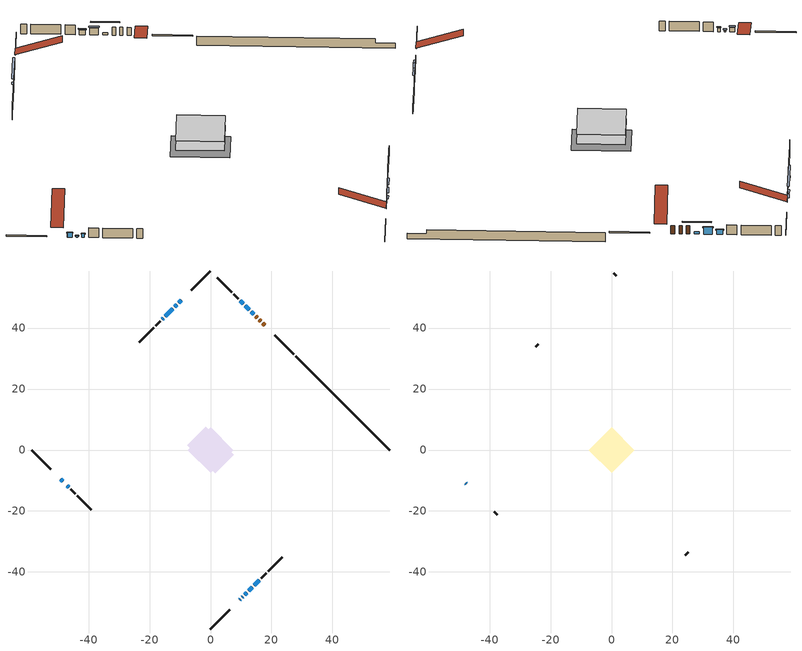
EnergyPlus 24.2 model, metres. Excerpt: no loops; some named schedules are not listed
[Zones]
conditioned space
 floor adiabatic (AdiabaticFloorConstruction): -7.52,0 0,7.52 7.52,0 0,-7.52 z1.06
 floor foundation (Slab1 construction): -7.68,1.53 -1.53,7.68 7.68,-1.53 1.53,-7.68 z-1.3
 wall outside (RimJoist1 construction): 0,-58.72 6.3,-52.42 / -58.72,0 -52.42,-6.3 / 0,58.72 -6.3,52.42 / 27.35,31.37 21.05,37.67 z1.06:1.36
 wall outside (AdiabaticWallConstruction 1): 17.81,40.91 17.16,41.56 / 16.5,42.22 16.04,42.68 / 15.39,43.33 14.83,43.89 z1.06:3.09
 wall outside (AdiabaticWallConstruction): 9.54,-49.18 9.82,-48.9 / 10.47,-48.25 10.55,-48.17 z1.06:2.28; -9.54,49.18 -10.4,48.32 / -49.18,-9.54 -48.48,-10.24 / 11.21,-47.51 11.82,-46.9 z1.06:2.13; -11.06,47.66 -11.76,46.96 z1.06:2.03; 14.18,44.54 13.35,45.37 / -12.42,46.3 -14.89,43.83 z1.06:1.65; 12.47,-46.24 13.68,-45.04 z1.06:2.58; 14.33,-44.38 16.04,-42.68 z1.06:2.89; -46.95,-11.77 -46.57,-12.15 z1.06:1.95; 12.7,46.02 11.35,47.37 z1.06:2.79; 10.69,48.03 9.76,48.96 z1.06:2.18; -15.55,43.17 -15.82,42.9 z1.06:2
 wall outside (Wall1 construction): 16.7,-42.02 18.25,-40.47 / -45.91,-12.8 -44.36,-14.36 / -16.47,42.24 -18.03,40.69 / 9.1,49.62 7.55,51.17 z1.06:3.5
 wall outside (Wall2 construction): 18.91,-39.81 23.55,-35.17 / -43.71,-15.01 -39.07,-19.65 / -18.68,40.04 -23.32,35.4 / 6.89,51.83 2.25,56.47 z1.06:3.5
 wall foundation (FoundationWall1 construction): 28,30.72,-1.3 28,30.72,1.06 55.65,3.07,1.06 55.65,3.07,0.07 58.72,0,0.07 58.72,0,-1.3
 window (WindowConstruction 9): 9.54,-49.18 9.82,-48.9 z1.06:2.28
 window (WindowConstruction 6): -9.54,49.18 -10.4,48.32 z1.06:2.13
 window (WindowConstruction 7): -11.06,47.66 -11.76,46.96 z1.06:2.03
 window (WindowConstruction 8): -49.18,-9.54 -48.48,-10.24 z1.06:2.13
 window (WindowConstruction 12): 14.18,44.54 13.35,45.37 z1.06:1.65
 window (WindowConstruction 13): -12.42,46.3 -14.89,43.83 z1.06:1.65
 window (WindowConstruction 10): 10.47,-48.25 10.55,-48.17 z1.06:2.28
 window (WindowConstruction): 11.21,-47.51 11.82,-46.9 z1.06:2.13
 window (WindowConstruction 1): 12.48,-46.24 13.68,-45.04 z1.06:2.58
 window (WindowConstruction 2): 14.33,-44.38 16.04,-42.68 z1.06:2.89
 window (WindowConstruction 11): -46.95,-11.77 -46.57,-12.15 z1.06:1.95
 window (WindowConstruction 3): 12.7,46.02 11.35,47.37 z1.06:2.79
 window (WindowConstruction 4): 10.69,48.03 9.76,48.96 z1.06:2.18
 window (WindowConstruction 5): -15.55,43.17 -15.82,42.9 z1.06:2
 door (Door): 17.81,40.91 17.16,41.56 z1.06:3.09
 door (Door 1): 16.5,42.22 16.04,42.68 z1.06:3.09
 door (Door 2): 15.39,43.33 14.83,43.88 z1.06:3.09
 ceiling adiabatic (AdiabaticFloorConstruction): 0,-7.52 7.52,0 0,7.52 -7.52,0 z1.06
attic - vented
 floor to conditioned space (Floor1 construction Reversed): -7.52,0 0,7.52 7.52,0 0,-7.52 z3.5
 wall outside (AdiabaticWallConstruction): -47.82,-10.9 -47.6,-11.12 z1.06:1.37
 wall outside (Wall3 construction): 24.2,-34.52 25.14,-33.58 / -38.41,-20.31 -37.47,-21.25 / -23.98,34.74 -24.92,33.8 / 1.6,57.12 0.66,58.06 z1.06:3.5
 window (WindowConstruction 14): -47.82,-10.9 -47.61,-11.11 z1.06:1.36
 roof outside (Roof1 construction): 8.88,-49.84,3.5 1.56,-42.51,6.95 -0.37,-44.44,6.95 6.95,-51.77,3.5; -49.84,-8.88,3.5 -42.51,-1.56,6.95 -44.44,0.37,6.95 -51.77,-6.95,3.5; -8.88,49.84,3.5 -1.56,42.51,6.95 0.37,44.44,6.95 -6.95,51.77,3.5; 18.46,40.26,3.5 11.14,32.93,6.95 13.07,31,6.95 20.39,38.33,3.5
shading: -47.46,-11.26 -47.96,-10.76 -48.25,-11.05 -47.75,-11.55 z1.57; -10.54,48.17 -9.4,49.32 -9.69,49.61 -10.84,48.47 z2.33; -11.9,46.82 -10.92,47.8 -11.21,48.09 -12.19,47.11 z2.23; -48.34,-10.38 -49.32,-9.4 -49.61,-9.69 -48.63,-10.67 z2.33; 11.49,47.23 16.04,42.67 16.34,42.97 11.78,47.52 z4.28; -16.76,41.96 -10.55,48.17 -10.84,48.46 -17.05,42.25 z4.28; 11.96,-46.76 11.07,-47.65 11.36,-47.94 12.25,-47.05 z2.33; 13.82,-44.9 12.33,-46.39 12.62,-46.68 14.11,-45.19 z2.79; 16.18,-42.54 14.19,-44.53 14.48,-44.82 16.47,-42.83 z3.09; -46.44,-12.27 -47.08,-11.64 -47.36,-11.93 -46.73,-12.56 z2.13; 11.21,47.51 12.84,45.88 13.13,46.17 11.5,47.8 z2.99; 9.62,49.1 10.83,47.89 11.12,48.18 9.91,49.39 z2.38; -15.96,42.76 -15.41,43.31 -15.7,43.6 -16.25,43.05 z2.2
[Building]
Building 1: Terrain=Suburbs
[Site:Location]
Quebec Intl AP_QC: Latitude {deg}=46.8; Longitude {deg}=-71.38; Time Zone {hr}=-5; Elevation {m}=74; Keep Site Location Information=Yes
[Site:GroundTemperature:Shallow]
0.0108218, -2.24938, -2.43038, -1.3578, 2.94801, 7.23376, 10.9493, 13.303, 13.5029, 11.5886, 7.96783, 3.81355
[Site:WaterMainsTemperature]
Calculation Method=Schedule; Temperature Schedule=mains temperature schedule
[Material] Roughness=Rough; Thermal Absorptance=0.9
Name | Thickness {m} | Conductivity {W/m-K} | Density {kg/m3} | Specific Heat {J/kg-K} | Solar Absorptance | Visible Absorptance
asphalt or fiberglass shingles | 0.00635 | 0.162714 | 1121.4 | 1465.45 | 0.4 | 0.4
ceiling loosefill ins | 0.254 | 0.0480833 | 16.02 | 1046.75 | 0.7 | 0.7
ceiling stud and cavity | 0.1397 | 0.314827 | 65.682 | 1177.47 | 0.7 | 0.7
concrete 4.0 in. | 0.1016 | 1.803125 | 2242.8 | 837.4 | 0.7 | 0.7
concrete 8.0 in. | 0.2032 | 1.803125 | 2242.8 | 837.4 | 0.7 | 0.7
door material | 0.04445 | 0.0451087 | 512.64 | 1214.23 | 0.7 | 0.7
door material 1 | 0.04445 | 0.188738 | 512.64 | 1214.23 | 0.7 | 0.7
door material 2 | 0.04445 | 0.20624 | 512.64 | 1214.23 | 0.7 | 0.7
exterior vertical ins | 0.0268992 | 0.029427 | 32.04 | 1214.23 | 0.7 | 0.7
floor covering | 0.0127 | 0.0433444 | 54.468 | 1339.84 | 0.6 | 0.6
floor rigid ins; wall rigid ins | 0.512978 | 0.029427 | 32.04 | 1214.23 | 0.7 | 0.7
floor stud and cavity | 0.1397 | 1.75129 | 37.0049 | 1207.88 | 0.7 | 0.7
furniture material conditioned space 1 | 0.1524 | 0.115458 | 640.8 | 1214.23 | 0.6 | 0.6
gypsum board | 0.0127 | 0.160291 | 801 | 837.4 | 0.6 | 0.6
gypsum board 1 | 0.0127 | 0.160291 | 801 | 837.4 | 0.7 | 0.7
osb sheathing 0.5 in. | 0.0127 | 0.115458 | 512.64 | 1214.23 | 0.7 | 0.7
osb sheathing 0.75 in. | 0.01905 | 0.115458 | 512.64 | 1214.23 | 0.7 | 0.7
osb sheathing 2.0 in. | 0.0508 | 0.115458 | 512.64 | 1214.23 | 0.7 | 0.7
rim joist rigid ins | 0.051816 | 0.029427 | 32.04 | 1214.23 | 0.7 | 0.7
rim joist stud and cavity | 0.0508 | 0.275866 | 125.044 | 1163.47 | 0.6 | 0.6
wall stud and cavity | 0.1397 | 0.0844924 | 139.0536 | 1170.24 | 0.7 | 0.7
wall stud and cavity 1 | 0.1397 | 0.0825581 | 139.0536 | 1170.24 | 0.7 | 0.7
wall stud and cavity 2 | 0.0889 | 6.9971 | 50.32683 | 1063.81 | 0.6 | 0.6
wall stud and cavity 3 | 0.0889 | 0.380278 | 52.3479 | 1209.89 | 0.7 | 0.7
wall stud and cavity 4 | 0.0889 | 0.391764 | 83.0341 | 1211.67 | 0.7 | 0.7
wood siding | 0.0254 | 0.102417 | 544.68 | 1172.36 | 0.4 | 0.4
wood siding 1 | 0.00254 | 0.102417 | 544.68 | 1172.36 | 0.4 | 0.4
wood siding 2; wood siding 3; wood siding 4 | 0.0254 | 0.102417 | 544.68 | 1172.36 | 0.7 | 0.7
[WindowMaterial:SimpleGlazingSystem]
Name | U-Factor {W/m2-K} | Solar Heat Gain Coefficient
WindowMaterial | 2.23656 | 0.37
WindowMaterial 1 | 2.04522 | 0.42
WindowMaterial 10 | 7.63918 | 0.53
WindowMaterial 11 | 2.43927 | 0.32
WindowMaterial 12 | 7.36323 | 0.59
WindowMaterial 2 | 1.975944 | 0.44
WindowMaterial 3 | 2.01115 | 0.43
WindowMaterial 4 | 2.14004 | 0.4
WindowMaterial 5 | 2.566456 | 0.28
WindowMaterial 6 | 2.163318 | 0.39
WindowMaterial 7 | 2.225776 | 0.38
WindowMaterial 8 | 2.2042 | 0.38
WindowMaterial 9 | 6.78351 | 0.73
[Construction]
AdiabaticFloorConstruction: floor stud and cavity, floor rigid ins, osb sheathing 0.75 in., floor covering
AdiabaticWallConstruction: wood siding 3, wall rigid ins, wall stud and cavity 3, gypsum board
AdiabaticWallConstruction 1: wood siding 4, wall rigid ins, wall stud and cavity 3, gypsum board
Door: door material
Door 1: door material 1
Door 2: door material 2
Floor1 construction Reversed: gypsum board, ceiling stud and cavity, ceiling loosefill ins
FoundationWall1 construction: concrete 8.0 in., gypsum board 1
furniture construction conditioned space 1: furniture material conditioned space 1
PartitionWallConstruction: gypsum board, wall stud and cavity 4, gypsum board
RimJoist1 construction: wood siding 2, rim joist rigid ins, osb sheathing 2.0 in., rim joist stud and cavity
Roof1 construction: asphalt or fiberglass shingles
Slab1 construction: concrete 4.0 in.
Wall1 construction: wood siding, osb sheathing 0.5 in., wall stud and cavity, gypsum board
Wall2 construction: wood siding, osb sheathing 0.5 in., wall stud and cavity 1, gypsum board
Wall3 construction: wood siding 1, wall stud and cavity 2
WindowConstruction: WindowMaterial
WindowConstruction 1: WindowMaterial 1
WindowConstruction 10: WindowMaterial 10
WindowConstruction 11; WindowConstruction 9: WindowMaterial 9
WindowConstruction 12; WindowConstruction 13: WindowMaterial 11
WindowConstruction 14: WindowMaterial 12
WindowConstruction 2: WindowMaterial 2
WindowConstruction 3: WindowMaterial 3
WindowConstruction 4: WindowMaterial 4
WindowConstruction 5: WindowMaterial 5
WindowConstruction 6: WindowMaterial 6
WindowConstruction 7: WindowMaterial 7
WindowConstruction 8: WindowMaterial 8
[Zone] Multiplier=1; Part of Total Floor Area=Yes
Name | Volume {m3}
attic - vented | 63.4605
conditioned space | 572
[Space]
Name | Zone | Volume {m3}
attic - vented 1 | attic - vented | 63.4605
conditioned space 1 | conditioned space | 572
[ZoneInfiltration:EffectiveLeakageArea]
infil attic - vented 1: Zone or Space=attic - vented 1; Schedule=Always On Discrete; Effective Air Leakage Area {cm2}=4178.95; Stack Coefficient=0.00041003; Wind Coefficient=1.36813e-05
[ZoneMixing]
whole house fan mix: Zone or Space=attic - vented; Schedule=Always On Continuous; Design Flow Rate Calculation Method=Flow/Zone; Design Flow Rate {m3/s}=0; Source Zone or Space=conditioned space
[SurfaceProperty:ExposedFoundationPerimeter]
Slab1: Exposed Perimeter Calculation Method=TotalExposedPerimeter; Total Exposed Perimeter {m}=43.44
[InternalMass] Zone or ZoneList=conditioned space; Space or SpaceList=conditioned space 1
Name | Construction | Surface Area {m2}
furniture mass conditioned space 1 | furniture construction conditioned space 1 | 90.5721
partition wall mass | PartitionWallConstruction | 226.43
[Lights]
interior lighting: Zone or ZoneList or Space or SpaceList=conditioned space 1; Schedule=interior lighting schedule; Design Level Calculation Method=LightingLevel; Lighting Level {W}=343.2; Return Air Fraction=0; Fraction Radiant=0.6; Fraction Visible=0.2; Fraction Replaceable=1
[People]
occupants: Zone or ZoneList or Space or SpaceList=conditioned space 1; Number of People Schedule=occupants schedule; Number of People Calculation Method=People; Number of People=3; Fraction Radiant=0.314171; Sensible Heat Fraction=0.56303; Activity Level Schedule=occupants activity schedule; Carbon Dioxide Generation Rate {m3/s-W}=0; Enable ASHRAE 55 Comfort Warnings=No; Mean Radiant Temperature Calculation Type=EnclosureAveraged
[ElectricEquipment] Zone or ZoneList or Space or SpaceList=conditioned space 1; Design Level Calculation Method=EquipmentLevel
Name | Schedule | Design Level {W} | Fraction Latent | Fraction Radiant | Fraction Lost
clothes dryer | clothes dryer schedule | 140.772 | 0.015 | 0.081 | 0.85
clothes washer | clothes washer schedule | 32.1985 | 0.03 | 0.162 | 0.7
cooking range | cooking range schedule | 215.147 | 0.08 | 0.432 | 0.2
dishwasher | dishwasher schedule | 66.8632 | 0.3 | 0.18 | 0.4
fridge | fridge schedule | 72.9452 | 0 | 0.6 | 0
mech vent bath fan 0 | mech vent bath fan 0 schedule | 50.2 | 0 | 0 | 1
mech vent bath fan 1 | mech vent bath fan 1 schedule | 50.2 | 0 | 0 | 1
mech vent house fan | mech vent house fan schedule | 0 | 0 | 0 | 1
mech vent house fan cfis | mech vent house fan cfis schedule | 0 | 0 | 0 | 0
mech vent range fan 0 | mech vent range fan 0 schedule | 57 | 0 | 0 | 1
misc plug loads | misc plug loads schedule | 494.7 | 0.045 | 0.513 | 0.1
whole house fan | Always On Discrete | 0 | 0 | 0 | 1
[OtherEquipment] Zone or ZoneList or Space or SpaceList=conditioned space 1; Design Level Calculation Method=EquipmentLevel
Name | Fuel Type | Schedule | Design Level {W} | Fraction Latent | Fraction Radiant | Fraction Lost
clothes dryer 1 | Electricity | clothes dryer schedule | 0 | 0.015 | 0.081 | 0.85
cooking range 1 | Electricity | cooking range schedule | 0 | 0.08 | 0.432 | 0.2
general water use latent | None | general water use schedule | 62.594 | 1 | 0 | 0
general water use sensible | None | general water use schedule | -61.6891 | 0 | 0.6 | 0
mech vent house fan latent load | None | Always On Discrete | 0 | 1 | 0 | 0
mech vent house fan sensible load | None | Always On Discrete | 0 | 0 | 0 | 0
water heater energy adjustment1 | Electricity | Always On Discrete | 0.01 | 0 | 0 | 1
[ZoneInfiltration:DesignFlowRate] Zone or ZoneList or Space or SpaceList=conditioned space 1; Schedule=Always On Discrete; Design Flow Rate Calculation Method=Flow/Zone; Design Flow Rate {m3/s}=0
infil flow; natural vent flow; whole house fan flow
[Foundation:Kiva]
Foundation Kiva 1: Initial Indoor Air Temperature {C}=18; Wall Height Above Grade {m}=1.06; Wall Depth Below Slab {m}=0.2032; Custom Block Material Name 1=exterior vertical ins; Custom Block Depth 1 {m}=2.36001; Custom Block X Position 1 {m}=0.2159; Custom Block Z Position 1 {m}=0
[Foundation:Kiva:Settings]
Soil Conductivity {W/m-K}=0.849921; Soil Density {kg/m3}=1842.3; Soil Specific Heat {J/kg-K}=418.7; Ground Solar Absorptivity=0.9; Ground Thermal Absorptivity=0.9; Ground Surface Roughness {m}=0.03; Far-Field Width {m}=40; Deep-Ground Boundary Condition=ZeroFlux; Deep-Ground Depth {m}=40; Minimum Cell Dimension {m}=0.2; Maximum Cell Growth Coefficient=3; Simulation Timestep=Timestep
[Exterior:Lights]
exterior lighting: Schedule=exterior lighting schedule; Design Level {W}=75.6
[Schedule:Constant]
Name | Hourly Value
Always On Continuous; mech vent house fan schedule; mech vent house fan cfis schedule; Always On Discrete | 1
occupants activity schedule | 117.228
fridge schedule | 0
[Schedule:Week:Daily]
interior lighting schedule Week Rule - Jan1-Jan27: interior lighting schedule day, interior lighting schedule day, interior lighting schedule day, interior lighting schedule day, interior lighting schedule day, interior lighting schedule day, interior lighting schedule day, interior lighting schedule default day, interior lighting schedule default day, interior lighting schedule default day, interior lighting schedule default day, interior lighting schedule default day
interior lighting schedule Week Rule - Jan28-Feb3: interior lighting schedule day, interior lighting schedule day, interior lighting schedule day, interior lighting schedule day, interior lighting schedule day 1, interior lighting schedule day 1, interior lighting schedule day 1, interior lighting schedule default day, interior lighting schedule default day, interior lighting schedule default day, interior lighting schedule default day, interior lighting schedule default day
interior lighting schedule Week Rule - Feb4-Feb24: interior lighting schedule day 1, interior lighting schedule day 1, interior lighting schedule day 1, interior lighting schedule day 1, interior lighting schedule day 1, interior lighting schedule day 1, interior lighting schedule day 1, interior lighting schedule default day, interior lighting schedule default day, interior lighting schedule default day, interior lighting schedule default day, interior lighting schedule default day
interior lighting schedule Week Rule - Feb25-Mar3: interior lighting schedule day 1, interior lighting schedule day 1, interior lighting schedule day 1, interior lighting schedule day 1, interior lighting schedule day 2, interior lighting schedule day 2, interior lighting schedule day 2, interior lighting schedule default day, interior lighting schedule default day, interior lighting schedule default day, interior lighting schedule default day, interior lighting schedule default day
interior lighting schedule Week Rule - Mar4-Mar31: interior lighting schedule day 2, interior lighting schedule day 2, interior lighting schedule day 2, interior lighting schedule day 2, interior lighting schedule day 2, interior lighting schedule day 2, interior lighting schedule day 2, interior lighting schedule default day, interior lighting schedule default day, interior lighting schedule default day, interior lighting schedule default day, interior lighting schedule default day
interior lighting schedule Week Rule - Apr1-Apr28: interior lighting schedule day 3, interior lighting schedule day 3, interior lighting schedule day 3, interior lighting schedule day 3, interior lighting schedule day 3, interior lighting schedule day 3, interior lighting schedule day 3, interior lighting schedule default day, interior lighting schedule default day, interior lighting schedule default day, interior lighting schedule default day, interior lighting schedule default day
interior lighting schedule Week Rule - Apr29-May5: interior lighting schedule day 3, interior lighting schedule day 3, interior lighting schedule day 4, interior lighting schedule day 4, interior lighting schedule day 4, interior lighting schedule day 4, interior lighting schedule day 4, interior lighting schedule default day, interior lighting schedule default day, interior lighting schedule default day, interior lighting schedule default day, interior lighting schedule default day
interior lighting schedule Week Rule - May6-May26: interior lighting schedule day 4, interior lighting schedule day 4, interior lighting schedule day 4, interior lighting schedule day 4, interior lighting schedule day 4, interior lighting schedule day 4, interior lighting schedule day 4, interior lighting schedule default day, interior lighting schedule default day, interior lighting schedule default day, interior lighting schedule default day, interior lighting schedule default day
interior lighting schedule Week Rule - May27-Jun2: interior lighting schedule day 4, interior lighting schedule day 4, interior lighting schedule day 4, interior lighting schedule day 4, interior lighting schedule day 4, interior lighting schedule day 5, interior lighting schedule day 5, interior lighting schedule default day, interior lighting schedule default day, interior lighting schedule default day, interior lighting schedule default day, interior lighting schedule default day
interior lighting schedule Week Rule - Jun3-Jun30: interior lighting schedule day 5, interior lighting schedule day 5, interior lighting schedule day 5, interior lighting schedule day 5, interior lighting schedule day 5, interior lighting schedule day 5, interior lighting schedule day 5, interior lighting schedule default day, interior lighting schedule default day, interior lighting schedule default day, interior lighting schedule default day, interior lighting schedule default day
interior lighting schedule Week Rule - Jul1-Jul28: interior lighting schedule day 6, interior lighting schedule day 6, interior lighting schedule day 6, interior lighting schedule day 6, interior lighting schedule day 6, interior lighting schedule day 6, interior lighting schedule day 6, interior lighting schedule default day, interior lighting schedule default day, interior lighting schedule default day, interior lighting schedule default day, interior lighting schedule default day
interior lighting schedule Week Rule - Jul29-Aug4: interior lighting schedule day 6, interior lighting schedule day 6, interior lighting schedule day 6, interior lighting schedule day 7, interior lighting schedule day 7, interior lighting schedule day 7, interior lighting schedule day 7, interior lighting schedule default day, interior lighting schedule default day, interior lighting schedule default day, interior lighting schedule default day, interior lighting schedule default day
interior lighting schedule Week Rule - Aug5-Aug25: interior lighting schedule day 7, interior lighting schedule day 7, interior lighting schedule day 7, interior lighting schedule day 7, interior lighting schedule day 7, interior lighting schedule day 7, interior lighting schedule day 7, interior lighting schedule default day, interior lighting schedule default day, interior lighting schedule default day, interior lighting schedule default day, interior lighting schedule default day
interior lighting schedule Week Rule - Aug26-Sep1: interior lighting schedule day 7, interior lighting schedule day 7, interior lighting schedule day 7, interior lighting schedule day 7, interior lighting schedule day 7, interior lighting schedule day 7, interior lighting schedule day 8, interior lighting schedule default day, interior lighting schedule default day, interior lighting schedule default day, interior lighting schedule default day, interior lighting schedule default day
interior lighting schedule Week Rule - Sep2-Sep29: interior lighting schedule day 8, interior lighting schedule day 8, interior lighting schedule day 8, interior lighting schedule day 8, interior lighting schedule day 8, interior lighting schedule day 8, interior lighting schedule day 8, interior lighting schedule default day, interior lighting schedule default day, interior lighting schedule default day, interior lighting schedule default day, interior lighting schedule default day
interior lighting schedule Week Rule - Sep30-Oct6: interior lighting schedule day 8, interior lighting schedule day 9, interior lighting schedule day 9, interior lighting schedule day 9, interior lighting schedule day 9, interior lighting schedule day 9, interior lighting schedule day 9, interior lighting schedule default day, interior lighting schedule default day, interior lighting schedule default day, interior lighting schedule default day, interior lighting schedule default day
interior lighting schedule Week Rule - Oct7-Oct27: interior lighting schedule day 9, interior lighting schedule day 9, interior lighting schedule day 9, interior lighting schedule day 9, interior lighting schedule day 9, interior lighting schedule day 9, interior lighting schedule day 9, interior lighting schedule default day, interior lighting schedule default day, interior lighting schedule default day, interior lighting schedule default day, interior lighting schedule default day
interior lighting schedule Week Rule - Oct28-Nov3: interior lighting schedule day 9, interior lighting schedule day 9, interior lighting schedule day 9, interior lighting schedule day 9, interior lighting schedule day 10, interior lighting schedule day 10, interior lighting schedule day 10, interior lighting schedule default day, interior lighting schedule default day, interior lighting schedule default day, interior lighting schedule default day, interior lighting schedule default day
interior lighting schedule Week Rule - Nov4-Nov24: interior lighting schedule day 10, interior lighting schedule day 10, interior lighting schedule day 10, interior lighting schedule day 10, interior lighting schedule day 10, interior lighting schedule day 10, interior lighting schedule day 10, interior lighting schedule default day, interior lighting schedule default day, interior lighting schedule default day, interior lighting schedule default day, interior lighting schedule default day
interior lighting schedule Week Rule - Nov25-Dec1: interior lighting schedule day 10, interior lighting schedule day 10, interior lighting schedule day 10, interior lighting schedule day 10, interior lighting schedule day 10, interior lighting schedule day 10, interior lighting schedule day 11, interior lighting schedule default day, interior lighting schedule default day, interior lighting schedule default day, interior lighting schedule default day, interior lighting schedule default day
interior lighting schedule Week Rule - Dec2-Dec31: interior lighting schedule day 11, interior lighting schedule day 11, interior lighting schedule day 11, interior lighting schedule day 11, interior lighting schedule day 11, interior lighting schedule day 11, interior lighting schedule day 11, interior lighting schedule default day, interior lighting schedule default day, interior lighting schedule default day, interior lighting schedule default day, interior lighting schedule default day
occupants schedule Week Rule - Jan1-Dec31: occupants schedule day, occupants schedule day, occupants schedule day, occupants schedule day, occupants schedule day, occupants schedule day, occupants schedule day, occupants schedule default day, occupants schedule default day, occupants schedule default day, occupants schedule default day, occupants schedule default day
clothes dryer schedule Week Rule - Jan1-Dec31: clothes dryer schedule day, clothes dryer schedule day, clothes dryer schedule day, clothes dryer schedule day, clothes dryer schedule day, clothes dryer schedule day, clothes dryer schedule day, clothes dryer schedule default day, clothes dryer schedule default day, clothes dryer schedule default day, clothes dryer schedule default day, clothes dryer schedule default day
clothes washer schedule Week Rule - Jan1-Dec31: clothes washer schedule day, clothes washer schedule day, clothes washer schedule day, clothes washer schedule day, clothes washer schedule day, clothes washer schedule day, clothes washer schedule day, clothes washer schedule default day, clothes washer schedule default day, clothes washer schedule default day, clothes washer schedule default day, clothes washer schedule default day
cooking range schedule Week Rule - Jan1-Dec31: cooking range schedule day, cooking range schedule day, cooking range schedule day, cooking range schedule day, cooking range schedule day, cooking range schedule day, cooking range schedule day, cooking range schedule default day, cooking range schedule default day, cooking range schedule default day, cooking range schedule default day, cooking range schedule default day
dishwasher schedule Week Rule - Jan1-Dec31: dishwasher schedule day, dishwasher schedule day, dishwasher schedule day, dishwasher schedule day, dishwasher schedule day, dishwasher schedule day, dishwasher schedule day, dishwasher schedule default day, dishwasher schedule default day, dishwasher schedule default day, dishwasher schedule default day, dishwasher schedule default day
mech vent bath fan 0 schedule Week Rule - Jan1-Dec31: mech vent bath fan 0 schedule day, mech vent bath fan 0 schedule day, mech vent bath fan 0 schedule day, mech vent bath fan 0 schedule day, mech vent bath fan 0 schedule day, mech vent bath fan 0 schedule day, mech vent bath fan 0 schedule day, mech vent bath fan 0 schedule default day, mech vent bath fan 0 schedule default day, mech vent bath fan 0 schedule default day, mech vent bath fan 0 schedule default day, mech vent bath fan 0 schedule default day
mech vent bath fan 1 schedule Week Rule - Jan1-Dec31: mech vent bath fan 1 schedule day, mech vent bath fan 1 schedule day, mech vent bath fan 1 schedule day, mech vent bath fan 1 schedule day, mech vent bath fan 1 schedule day, mech vent bath fan 1 schedule day, mech vent bath fan 1 schedule day, mech vent bath fan 1 schedule default day, mech vent bath fan 1 schedule default day, mech vent bath fan 1 schedule default day, mech vent bath fan 1 schedule default day, mech vent bath fan 1 schedule default day
mech vent range fan 0 schedule Week Rule - Jan1-Dec31: mech vent range fan 0 schedule day, mech vent range fan 0 schedule day, mech vent range fan 0 schedule day, mech vent range fan 0 schedule day, mech vent range fan 0 schedule day, mech vent range fan 0 schedule day, mech vent range fan 0 schedule day, mech vent range fan 0 schedule default day, mech vent range fan 0 schedule default day, mech vent range fan 0 schedule default day, mech vent range fan 0 schedule default day, mech vent range fan 0 schedule default day
misc plug loads schedule Week Rule - Jan1-Dec31: misc plug loads schedule day, misc plug loads schedule day, misc plug loads schedule day, misc plug loads schedule day, misc plug loads schedule day, misc plug loads schedule day, misc plug loads schedule day, misc plug loads schedule default day, misc plug loads schedule default day, misc plug loads schedule default day, misc plug loads schedule default day, misc plug loads schedule default day
general water use schedule Week Rule - Jan1-Dec31: general water use schedule day, general water use schedule day, general water use schedule day, general water use schedule day, general water use schedule day, general water use schedule day, general water use schedule day, general water use schedule default day, general water use schedule default day, general water use schedule default day, general water use schedule default day, general water use schedule default day
exterior lighting schedule Week Rule - Jan1-Jan27: exterior lighting schedule day, exterior lighting schedule day, exterior lighting schedule day, exterior lighting schedule day, exterior lighting schedule day, exterior lighting schedule day, exterior lighting schedule day, exterior lighting schedule default day, exterior lighting schedule default day, exterior lighting schedule default day, exterior lighting schedule default day, exterior lighting schedule default day
exterior lighting schedule Week Rule - Jan28-Feb3: exterior lighting schedule day, exterior lighting schedule day, exterior lighting schedule day, exterior lighting schedule day, exterior lighting schedule day 1, exterior lighting schedule day 1, exterior lighting schedule day 1, exterior lighting schedule default day, exterior lighting schedule default day, exterior lighting schedule default day, exterior lighting schedule default day, exterior lighting schedule default day
exterior lighting schedule Week Rule - Feb4-Feb24: exterior lighting schedule day 1, exterior lighting schedule day 1, exterior lighting schedule day 1, exterior lighting schedule day 1, exterior lighting schedule day 1, exterior lighting schedule day 1, exterior lighting schedule day 1, exterior lighting schedule default day, exterior lighting schedule default day, exterior lighting schedule default day, exterior lighting schedule default day, exterior lighting schedule default day
exterior lighting schedule Week Rule - Feb25-Mar3: exterior lighting schedule day 1, exterior lighting schedule day 1, exterior lighting schedule day 1, exterior lighting schedule day 1, exterior lighting schedule day 2, exterior lighting schedule day 2, exterior lighting schedule day 2, exterior lighting schedule default day, exterior lighting schedule default day, exterior lighting schedule default day, exterior lighting schedule default day, exterior lighting schedule default day
exterior lighting schedule Week Rule - Mar4-Mar31: exterior lighting schedule day 2, exterior lighting schedule day 2, exterior lighting schedule day 2, exterior lighting schedule day 2, exterior lighting schedule day 2, exterior lighting schedule day 2, exterior lighting schedule day 2, exterior lighting schedule default day, exterior lighting schedule default day, exterior lighting schedule default day, exterior lighting schedule default day, exterior lighting schedule default day
exterior lighting schedule Week Rule - Apr1-Apr28: exterior lighting schedule day 3, exterior lighting schedule day 3, exterior lighting schedule day 3, exterior lighting schedule day 3, exterior lighting schedule day 3, exterior lighting schedule day 3, exterior lighting schedule day 3, exterior lighting schedule default day, exterior lighting schedule default day, exterior lighting schedule default day, exterior lighting schedule default day, exterior lighting schedule default day
exterior lighting schedule Week Rule - Apr29-May5: exterior lighting schedule day 3, exterior lighting schedule day 3, exterior lighting schedule day 4, exterior lighting schedule day 4, exterior lighting schedule day 4, exterior lighting schedule day 4, exterior lighting schedule day 4, exterior lighting schedule default day, exterior lighting schedule default day, exterior lighting schedule default day, exterior lighting schedule default day, exterior lighting schedule default day
exterior lighting schedule Week Rule - May6-May26: exterior lighting schedule day 4, exterior lighting schedule day 4, exterior lighting schedule day 4, exterior lighting schedule day 4, exterior lighting schedule day 4, exterior lighting schedule day 4, exterior lighting schedule day 4, exterior lighting schedule default day, exterior lighting schedule default day, exterior lighting schedule default day, exterior lighting schedule default day, exterior lighting schedule default day
exterior lighting schedule Week Rule - May27-Jun2: exterior lighting schedule day 4, exterior lighting schedule day 4, exterior lighting schedule day 4, exterior lighting schedule day 4, exterior lighting schedule day 4, exterior lighting schedule day 5, exterior lighting schedule day 5, exterior lighting schedule default day, exterior lighting schedule default day, exterior lighting schedule default day, exterior lighting schedule default day, exterior lighting schedule default day
exterior lighting schedule Week Rule - Jun3-Jun30: exterior lighting schedule day 5, exterior lighting schedule day 5, exterior lighting schedule day 5, exterior lighting schedule day 5, exterior lighting schedule day 5, exterior lighting schedule day 5, exterior lighting schedule day 5, exterior lighting schedule default day, exterior lighting schedule default day, exterior lighting schedule default day, exterior lighting schedule default day, exterior lighting schedule default day
exterior lighting schedule Week Rule - Jul1-Jul28: exterior lighting schedule day 6, exterior lighting schedule day 6, exterior lighting schedule day 6, exterior lighting schedule day 6, exterior lighting schedule day 6, exterior lighting schedule day 6, exterior lighting schedule day 6, exterior lighting schedule default day, exterior lighting schedule default day, exterior lighting schedule default day, exterior lighting schedule default day, exterior lighting schedule default day
exterior lighting schedule Week Rule - Jul29-Aug4: exterior lighting schedule day 6, exterior lighting schedule day 6, exterior lighting schedule day 6, exterior lighting schedule day 7, exterior lighting schedule day 7, exterior lighting schedule day 7, exterior lighting schedule day 7, exterior lighting schedule default day, exterior lighting schedule default day, exterior lighting schedule default day, exterior lighting schedule default day, exterior lighting schedule default day
exterior lighting schedule Week Rule - Aug5-Aug25: exterior lighting schedule day 7, exterior lighting schedule day 7, exterior lighting schedule day 7, exterior lighting schedule day 7, exterior lighting schedule day 7, exterior lighting schedule day 7, exterior lighting schedule day 7, exterior lighting schedule default day, exterior lighting schedule default day, exterior lighting schedule default day, exterior lighting schedule default day, exterior lighting schedule default day
[Schedule:Year]
interior lighting schedule: interior lighting schedule Week Rule - Jan1-Jan27, 1, 1, 1, 27, interior lighting schedule Week Rule - Jan28-Feb3, 1, 28, 2, 3, interior lighting schedule Week Rule - Feb4-Feb24, 2, 4, 2, 24, interior lighting schedule Week Rule - Feb25-Mar3, 2, 25, 3, 3, interior lighting schedule Week Rule - Mar4-Mar31, 3, 4, 3, 31, interior lighting schedule Week Rule - Apr1-Apr28, 4, 1, 4, 28, interior lighting schedule Week Rule - Apr29-May5, 4, 29, 5, 5, interior lighting schedule Week Rule - May6-May26, 5, 6, 5, 26, interior lighting schedule Week Rule - May27-Jun2, 5, 27, 6, 2, interior lighting schedule Week Rule - Jun3-Jun30, 6, 3, 6, 30, interior lighting schedule Week Rule - Jul1-Jul28, 7, 1, 7, 28, interior lighting schedule Week Rule - Jul29-Aug4, 7, 29, 8, 4, interior lighting schedule Week Rule - Aug5-Aug25, 8, 5, 8, 25, interior lighting schedule Week Rule - Aug26-Sep1, 8, 26, 9, 1, interior lighting schedule Week Rule - Sep2-Sep29, 9, 2, 9, 29, interior lighting schedule Week Rule - Sep30-Oct6, 9, 30, 10, 6, interior lighting schedule Week Rule - Oct7-Oct27, 10, 7, 10, 27, interior lighting schedule Week Rule - Oct28-Nov3, 10, 28, 11, 3, interior lighting schedule Week Rule - Nov4-Nov24, 11, 4, 11, 24, interior lighting schedule Week Rule - Nov25-Dec1, 11, 25, 12, 1, interior lighting schedule Week Rule - Dec2-Dec31, 12, 2, 12, 31
occupants schedule: occupants schedule Week Rule - Jan1-Dec31, 1, 1, 12, 31
clothes dryer schedule: clothes dryer schedule Week Rule - Jan1-Dec31, 1, 1, 12, 31
clothes washer schedule: clothes washer schedule Week Rule - Jan1-Dec31, 1, 1, 12, 31
cooking range schedule: cooking range schedule Week Rule - Jan1-Dec31, 1, 1, 12, 31
dishwasher schedule: dishwasher schedule Week Rule - Jan1-Dec31, 1, 1, 12, 31
mech vent bath fan 0 schedule: mech vent bath fan 0 schedule Week Rule - Jan1-Dec31, 1, 1, 12, 31
mech vent bath fan 1 schedule: mech vent bath fan 1 schedule Week Rule - Jan1-Dec31, 1, 1, 12, 31
mech vent range fan 0 schedule: mech vent range fan 0 schedule Week Rule - Jan1-Dec31, 1, 1, 12, 31
misc plug loads schedule: misc plug loads schedule Week Rule - Jan1-Dec31, 1, 1, 12, 31
general water use schedule: general water use schedule Week Rule - Jan1-Dec31, 1, 1, 12, 31
exterior lighting schedule: exterior lighting schedule Week Rule - Jan1-Jan27, 1, 1, 1, 27, exterior lighting schedule Week Rule - Jan28-Feb3, 1, 28, 2, 3, exterior lighting schedule Week Rule - Feb4-Feb24, 2, 4, 2, 24, exterior lighting schedule Week Rule - Feb25-Mar3, 2, 25, 3, 3, exterior lighting schedule Week Rule - Mar4-Mar31, 3, 4, 3, 31, exterior lighting schedule Week Rule - Apr1-Apr28, 4, 1, 4, 28, exterior lighting schedule Week Rule - Apr29-May5, 4, 29, 5, 5, exterior lighting schedule Week Rule - May6-May26, 5, 6, 5, 26, exterior lighting schedule Week Rule - May27-Jun2, 5, 27, 6, 2, exterior lighting schedule Week Rule - Jun3-Jun30, 6, 3, 6, 30, exterior lighting schedule Week Rule - Jul1-Jul28, 7, 1, 7, 28, exterior lighting schedule Week Rule - Jul29-Aug4, 7, 29, 8, 4, exterior lighting schedule Week Rule - Aug5-Aug25, 8, 5, 8, 25, exterior lighting schedule Week Rule - Aug26-Sep1, 8, 26, 9, 1, exterior lighting schedule Week Rule - Sep2-Sep29, 9, 2, 9, 29, exterior lighting schedule Week Rule - Sep30-Oct6, 9, 30, 10, 6, exterior lighting schedule Week Rule - Oct7-Oct27, 10, 7, 10, 27, exterior lighting schedule Week Rule - Oct28-Nov3, 10, 28, 11, 3, exterior lighting schedule Week Rule - Nov4-Nov24, 11, 4, 11, 24, exterior lighting schedule Week Rule - Nov25-Dec1, 11, 25, 12, 1, exterior lighting schedule Week Rule - Dec2-Dec31, 12, 2, 12, 31
[Schedule:Compact]
mains temperature schedule: Through: 01/01, For: AllDays, Until: 24:00, 5.175, Through: 01/02, For: AllDays, Until: 24:00, 5.10167, Through: 01/03, For: AllDays, Until: 24:00, 5.02889, Through: 01/04, For: AllDays, Until: 24:00, 4.95778, Through: 01/05, For: AllDays, Until: 24:00, 4.88778, Through: 01/06, For: AllDays, Until: 24:00, 4.81833, Through: 01/07, For: AllDays, Until: 24:00, 4.75056, Through: 01/08, For: AllDays, Until: 24:00, 4.68389, Through: 01/09, For: AllDays, Until: 24:00, 4.61833, Through: 01/10, For: AllDays, Until: 24:00, 4.55389, Through: 01/11, For: AllDays, Until: 24:00, 4.49056, Through: 01/12, For: AllDays, Until: 24:00, 4.42889, Through: 01/13, For: AllDays, Until: 24:00, 4.36778, Through: 01/14, For: AllDays, Until: 24:00, 4.30889, Through: 01/15, For: AllDays, Until: 24:00, 4.25056, Through: 01/16, For: AllDays, Until: 24:00, 4.19389, Through: 01/17, For: AllDays, Until: 24:00, 4.13833, Through: 01/18, For: AllDays, Until: 24:00, 4.08444, Through: 01/19, For: AllDays, Until: 24:00, 4.03167, Through: 01/20, For: AllDays, Until: 24:00, 3.98056, Through: 01/21, For: AllDays, Until: 24:00, 3.93056, Through: 01/22, For: AllDays, Until: 24:00, 3.88222, Through: 01/23, For: AllDays, Until: 24:00, 3.835, Through: 01/24, For: AllDays, Until: 24:00, 3.78944, Through: 01/25, For: AllDays, Until: 24:00, 3.74556, Through: 01/26, For: AllDays, Until: 24:00, 3.70278, Through: 01/27, For: AllDays, Until: 24:00, 3.66167, Through: 01/28, For: AllDays, Until: 24:00, 3.62167, Through: 01/29, For: AllDays, Until: 24:00, 3.58389, Through: 01/30, For: AllDays, Until: 24:00, 3.54722, Through: 01/31, For: AllDays, Until: 24:00, 3.51167, Through: 02/01, For: AllDays, Until: 24:00, 3.47833, Through: 02/02, For: AllDays, Until: 24:00, 3.44611, Through: 02/03, For: AllDays, Until: 24:00, 3.41556, Through: 02/04, For: AllDays, Until: 24:00, 3.38667, Through: 02/05, For: AllDays, Until: 24:00, 3.35944, Through: 02/06, For: AllDays, Until: 24:00, 3.33389, Through: 02/07, For: AllDays, Until: 24:00, 3.30944, Through: 02/08, For: AllDays, Until: 24:00, 3.28667, Through: 02/09, For: AllDays, Until: 24:00, 3.26611, Through: 02/10, For: AllDays, Until: 24:00, 3.24667, Through: 02/11, For: AllDays, Until: 24:00, 3.22889, Through: 02/12, For: AllDays, Until: 24:00, 3.21278, Through: 02/13, For: AllDays, Until: 24:00, 3.19833, Through: 02/14, For: AllDays, Until: 24:00, 3.18556, Through: 02/15, For: AllDays, Until: 24:00, 3.17389, Through: 02/16, For: AllDays, Until: 24:00, 3.16444, Through: 02/17, For: AllDays, Until: 24:00, 3.15667, Through: 02/18, For: AllDays, Until: 24:00, 3.15056, Through: 02/19, For: AllDays, Until: 24:00, 3.14556, Through: 02/20, For: AllDays, Until: 24:00, 3.14278, Through: 02/21, For: AllDays, Until: 24:00, 3.14111, Through: 02/22, For: AllDays, Until: 24:00, 3.14167, Through: 02/23, For: AllDays, Until: 24:00, 3.14333, Through: 02/24, For: AllDays, Until: 24:00, 3.14722, Through: 02/25, For: AllDays, Until: 24:00, 3.15222, Through: 02/26, For: AllDays, Until: 24:00, 3.15944, Through: 02/27, For: AllDays, Until: 24:00, 3.16778, Through: 02/28, For: AllDays, Until: 24:00, 3.17778, Through: 03/01, For: AllDays, Until: 24:00, 3.18944, Through: 03/02, For: AllDays, Until: 24:00, 3.20333, Through: 03/03, For: AllDays, Until: 24:00, 3.21833, Through: 03/04, For: AllDays, Until: 24:00, 3.235, Through: 03/05, For: AllDays, Until: 24:00, 3.25333, Through: 03/06, For: AllDays, Until: 24:00, 3.27333, Through: 03/07, For: AllDays, Until: 24:00, 3.29444, Through: 03/08, For: AllDays, Until: 24:00, 3.31778, Through: 03/09, For: AllDays, Until: 24:00, 3.34222, Through: 03/10, For: AllDays, Until: 24:00, 3.36889, Through: 03/11, For: AllDays, Until: 24:00, 3.39667, Through: 03/12, For: AllDays, Until: 24:00, 3.42611, Through: 03/13, For: AllDays, Until: 24:00, 3.45722, Through: 03/14, For: AllDays, Until: 24:00, 3.49, Through: 03/15, For: AllDays, Until: 24:00, 3.52389, Through: 03/16, For: AllDays, Until: 24:00, 3.55944, Through: 03/17, For: AllDays, Until: 24:00, 3.59667, Through: 03/18, For: AllDays, Until: 24:00, 3.63556, Through: 03/19, For: AllDays, Until: 24:00, 3.67556, Through: 03/20, For: AllDays, Until: 24:00, 3.71722, Through: 03/21, For: AllDays, Until: 24:00, 3.76056, Through: 03/22, For: AllDays, Until: 24:00, 3.80556, Through: 03/23, For: AllDays, Until: 24:00, 3.85111, Through: 03/24, For: AllDays, Until: 24:00, 3.89889, Through: 03/25, For: AllDays, Until: 24:00, 3.94778, Through: 03/26, For: AllDays, Until: 24:00, 3.99833, Through: 03/27, For: AllDays, Until: 24:00, 4.05, Through: 03/28, For: AllDays, Until: 24:00, 4.10333, Through: 03/29, For: AllDays, Until: 24:00, 4.15778, Through: 03/30, For: AllDays, Until: 24:00, 4.21333, Through: 03/31, For: AllDays, Until: 24:00, 4.27056, Through: 04/01, For: AllDays, Until: 24:00, 4.32944, Through: 04/02, For: AllDays, Until: 24:00, 4.38889, Through: 04/03, For: AllDays, Until: 24:00, 4.45, Through: 04/04, For: AllDays, Until: 24:00, 4.51222, Through: 04/05, For: AllDays, Until: 24:00, 4.57611, Through: 04/06, For: AllDays, Until: 24:00, 4.64056, Through: 04/07, For: AllDays, Until: 24:00, 4.70667, Through: 04/08, For: AllDays, Until: 24:00, 4.77389, Through: 04/09, For: AllDays, Until: 24:00, 4.84222, Through: 04/10, For: AllDays, Until: 24:00, 4.91167, Through: 04/11, For: AllDays, Until: 24:00, 4.98278, Through: 04/12, For: AllDays, Until: 24:00, 5.05444, Through: 04/13, For: AllDays, Until: 24:00, 5.12722, Through: 04/14, For: AllDays, Until: 24:00, 5.20111, Through: 04/15, For: AllDays, Until: 24:00, 5.27611, Through: 04/16, For: AllDays, Until: 24:00, 5.35167, Through: 04/17, For: AllDays, Until: 24:00, 5.42889, Through: 04/18, For: AllDays, Until: 24:00, 5.50667, Through: 04/19, For: AllDays, Until: 24:00, 5.58556, Through: 04/20, For: AllDays, Until: 24:00, 5.665, Through: 04/21, For: AllDays, Until: 24:00, 5.74611, Through: 04/22, For: AllDays, Until: 24:00, 5.82722, Through: 04/23, For: AllDays, Until: 24:00, 5.91, Through: 04/24, For: AllDays, Until: 24:00, 5.99278, Through: 04/25, For: AllDays, Until: 24:00, 6.07722, Through: 04/26, For: AllDays, Until: 24:00, 6.16167, Through: 04/27, For: AllDays, Until: 24:00, 6.24722, Through: 04/28, For: AllDays, Until: 24:00, 6.33389, Through: 04/29, For: AllDays, Until: 24:00, 6.42056, Through: 04/30, For: AllDays, Until: 24:00, 6.50833, Through: 05/01, For: AllDays, Until: 24:00, 6.59667, Through: 05/02, For: AllDays, Until: 24:00, 6.68556, Through: 05/03, For: AllDays, Until: 24:00, 6.775, Through: 05/04, For: AllDays, Until: 24:00, 6.86556, Through: 05/05, For: AllDays, Until: 24:00, 6.95611, Through: 05/06, For: AllDays, Until: 24:00, 7.04722, Through: 05/07, For: AllDays, Until: 24:00, 7.13889, Through: 05/08, For: AllDays, Until: 24:00, 7.23111, Through: 05/09, For: AllDays, Until: 24:00, 7.32333, Through: 05/10, For: AllDays, Until: 24:00, 7.41667, Through: 05/11, For: AllDays, Until: 24:00, 7.51, Through: 05/12, For: AllDays, Until: 24:00, 7.60389, Through: 05/13, For: AllDays, Until: 24:00, 7.69778, Through: 05/14, For: AllDays, Until: 24:00, 7.79222, Through: 05/15, For: AllDays, Until: 24:00, 7.88667, Through: 05/16, For: AllDays, Until: 24:00, 7.98167, Through: 05/17, For: AllDays, Until: 24:00, 8.07667, Through: 05/18, For: AllDays, Until: 24:00, 8.17167, Through: 05/19, For: AllDays, Until: 24:00, 8.26722, Through: 05/20, For: AllDays, Until: 24:00, 8.36278, Through: 05/21, For: AllDays, Until: 24:00, 8.45833, Through: 05/22, For: AllDays, Until: 24:00, 8.55444, Through: 05/23, For: AllDays, Until: 24:00, 8.65, Through: 05/24, For: AllDays, Until: 24:00, 8.74611, Through: 05/25, For: AllDays, Until: 24:00, 8.84167, Through: 05/26, For: AllDays, Until: 24:00, 8.93722, Through: 05/27, For: AllDays, Until: 24:00, 9.03333, Through: 05/28, For: AllDays, Until: 24:00, 9.12889, Through: 05/29, For: AllDays, Until: 24:00, 9.22389, Through: 05/30, For: AllDays, Until: 24:00, 9.31944, Through: 05/31, For: AllDays, Until: 24:00, 9.41444, Through: 06/01, For: AllDays, Until: 24:00, 9.50944, Through: 06/02, For: AllDays, Until: 24:00, 9.60389, Through: 06/03, For: AllDays, Until: 24:00, 9.69833, Through: 06/04, For: AllDays, Until: 24:00, 9.79278, Through: 06/05, For: AllDays, Until: 24:00, 9.88667, Through: 06/06, For: AllDays, Until: 24:00, 9.98, Through: 06/07, For: AllDays, Until: 24:00, 10.0728, Through: 06/08, For: AllDays, Until: 24:00, 10.1656, Through: 06/09, For: AllDays, Until: 24:00, 10.2578, Through: 06/10, For: AllDays, Until: 24:00, 10.3494, Through: 06/11, For: AllDays, Until: 24:00, 10.4411, Through: 06/12, For: AllDays, Until: 24:00, 10.5317, Through: 06/13, For: AllDays, Until: 24:00, 10.6222, Through: 06/14, For: AllDays, Until: 24:00, 10.7117, Through: 06/15, For: AllDays, Until: 24:00, 10.8006, Through: 06/16, For: AllDays, Until: 24:00, 10.8889, Through: 06/17, For: AllDays, Until: 24:00, 10.9772, Through: 06/18, For: AllDays, Until: 24:00, 11.0639, Through: 06/19, For: AllDays, Until: 24:00, 11.1506, Through: 06/20, For: AllDays, Until: 24:00, 11.2361, Through: 06/21, For: AllDays, Until: 24:00, 11.3211, Through: 06/22, For: AllDays, Until: 24:00, 11.4056, Through: 06/23, For: AllDays, Until: 24:00, 11.4889, Through: 06/24, For: AllDays, Until: 24:00, 11.5711, Through: 06/25, For: AllDays, Until: 24:00, 11.6533, Through: 06/26, For: AllDays, Until: 24:00, 11.7339, Through: 06/27, For: AllDays, Until: 24:00, 11.8139, Through: 06/28, For: AllDays, Until: 24:00, 11.8928, Through: 06/29, For: AllDays, Until: 24:00, 11.9711, Through: 06/30, For: AllDays, Until: 24:00, 12.0483, Through: 07/01, For: AllDays, Until: 24:00, 12.1244, Through: 07/02, For: AllDays, Until: 24:00, 12.1994, Through: 07/03, For: AllDays, Until: 24:00, 12.2733, Through: 07/04, For: AllDays, Until: 24:00, 12.3467, Through: 07/05, For: AllDays, Until: 24:00, 12.4183, Through: 07/06, For: AllDays, Until: 24:00, 12.4894, Through: 07/07, For: AllDays, Until: 24:00, 12.5589, Through: 07/08, For: AllDays, Until: 24:00, 12.6278, Through: 07/09, For: AllDays, Until: 24:00, 12.695, Through: 07/10, For: AllDays, Until: 24:00, 12.7617, Through: 07/11, For: AllDays, Until: 24:00, 12.8267, Through: 07/12, For: AllDays, Until: 24:00, 12.8906, Through: 07/13, For: AllDays, Until: 24:00, 12.9528, Through: 07/14, For: AllDays, Until: 24:00, 13.0144, Through: 07/15, For: AllDays, Until: 24:00, 13.0744, Through: 07/16, For: AllDays, Until: 24:00, 13.1333, Through: 07/17, For: AllDays, Until: 24:00, 13.1906, Through: 07/18, For: AllDays, Until: 24:00, 13.2467, Through: 07/19, For: AllDays, Until: 24:00, 13.3017, Through: 07/20, For: AllDays, Until: 24:00, 13.355, Through: 07/21, For: AllDays, Until: 24:00, 13.4072, Through: 07/22, For: AllDays, Until: 24:00, 13.4578, Through: 07/23, For: AllDays, Until: 24:00, 13.5067, Through: 07/24, For: AllDays, Until: 24:00, 13.5544, Through: 07/25, For: AllDays, Until: 24:00, 13.6011, Through: 07/26, For: AllDays, Until: 24:00, 13.6461, Through: 07/27, For: AllDays, Until: 24:00, 13.6894, Through: 07/28, For: AllDays, Until: 24:00, 13.7317, Through: 07/29, For: AllDays, Until: 24:00, 13.7722, Through: 07/30, For: AllDays, Until: 24:00, 13.8111, Through: 07/31, For: AllDays, Until: 24:00, 13.8489, Through: 08/01, For: AllDays, Until: 24:00, 13.8844, Through: 08/02, For: AllDays, Until: 24:00, 13.9189, Through: 08/03, For: AllDays, Until: 24:00, 13.9522, Through: 08/04, For: AllDays, Until: 24:00, 13.9833, Through: 08/05, For: AllDays, Until: 24:00, 14.0133, Through: 08/06, For: AllDays, Until: 24:00, 14.0411, Through: 08/07, For: AllDays, Until: 24:00, 14.0678, Through: 08/08, For: AllDays, Until: 24:00, 14.0933, Through: 08/09, For: AllDays, Until: 24:00, 14.1167, Through: 08/10, For: AllDays, Until: 24:00, 14.1383, Through: 08/11, For: AllDays, Until: 24:00, 14.1589, Through: 08/12, For: AllDays, Until: 24:00, 14.1772, Through: 08/13, For: AllDays, Until: 24:00, 14.1944, Through: 08/14, For: AllDays, Until: 24:00, 14.21, Through: 08/15, For: AllDays, Until: 24:00, 14.2233, Through: 08/16, For: AllDays, Until: 24:00, 14.2356, Through: 08/17, For: AllDays, Until: 24:00, 14.2461, Through: 08/18, For: AllDays, Until: 24:00, 14.255, Through: 08/19, For: AllDays, Until: 24:00, 14.2622, Through: 08/20, For: AllDays, Until: 24:00, 14.2678, Through: 08/21, For: AllDays, Until: 24:00, 14.2717, Through: 08/22, For: AllDays, Until: 24:00, 14.2739, Through: 08/23, For: AllDays, Until: 24:00, 14.2744, Through: 08/24, For: AllDays, Until: 24:00, 14.2733, Through: 08/25, For: AllDays, Until: 24:00, 14.2711, Through: 08/26, For: AllDays, Until: 24:00, 14.2667, Through: 08/27, For: AllDays, Until: 24:00, 14.2606, Through: 08/28, For: AllDays, Until: 24:00, 14.2528, Through: 08/29, For: AllDays, Until: 24:00, 14.2439, Through: 08/30, For: AllDays, Until: 24:00, 14.2328, Through: 08/31, For: AllDays, Until: 24:00, 14.2206, Through: 09/01, For: AllDays, Until: 24:00, 14.2061, Through: 09/02, For: AllDays, Until: 24:00, 14.1906, Through: 09/03, For: AllDays, Until: 24:00, 14.1728, Through: 09/04, For: AllDays, Until: 24:00, 14.1539, Through: 09/05, For: AllDays, Until: 24:00, 14.1333, Through: 09/06, For: AllDays, Until: 24:00, 14.1111, Through: 09/07, For: AllDays, Until: 24:00, 14.0872, Through: 09/08, For: AllDays, Until: 24:00, 14.0617, Through: 09/09, For: AllDays, Until: 24:00, 14.035, Through: 09/10, For: AllDays, Until: 24:00, 14.0061, Through: 09/11, For: AllDays, Until: 24:00, 13.9761, Through: 09/12, For: AllDays, Until: 24:00, 13.9444, Through: 09/13, For: AllDays, Until: 24:00, 13.9111, Through: 09/14, For: AllDays, Until: 24:00, 13.8761, Through: 09/15, For: AllDays, Until: 24:00, 13.84, Through: 09/16, For: AllDays, Until: 24:00, 13.8022, Through: 09/17, For: AllDays, Until: 24:00, 13.7628, Through: 09/18, For: AllDays, Until: 24:00, 13.7217, Through: 09/19, For: AllDays, Until: 24:00, 13.6794, Through: 09/20, For: AllDays, Until: 24:00, 13.6356, Through: 09/21, For: AllDays, Until: 24:00, 13.59, Through: 09/22, For: AllDays, Until: 24:00, 13.5433, Through: 09/23, For: AllDays, Until: 24:00, 13.4956, Through: 09/24, For: AllDays, Until: 24:00, 13.4456, Through: 09/25, For: AllDays, Until: 24:00, 13.395, Through: 09/26, For: AllDays, Until: 24:00, 13.3422, Through: 09/27, For: AllDays, Until: 24:00, 13.2883, Through: 09/28, For: AllDays, Until: 24:00, 13.2333, Through: 09/29, For: AllDays, Until: 24:00, 13.1772, Through: 09/30, For: AllDays, Until: 24:00, 13.1194, Through: 10/01, For: AllDays, Until: 24:00, 13.06, Through: 10/02, For: AllDays, Until: 24:00, 13, Through: 10/03, For: AllDays, Until: 24:00, 12.9383, Through: 10/04, For: AllDays, Until: 24:00, 12.8756, Through: 10/05, For: AllDays, Until: 24:00, 12.8111, Through: 10/06, For: AllDays, Until: 24:00, 12.7456, Through: 10/07, For: AllDays, Until: 24:00, 12.6794, Through: 10/08, For: AllDays, Until: 24:00, 12.6117, Through: 10/09, For: AllDays, Until: 24:00, 12.5428, Through: 10/10, For: AllDays, Until: 24:00, 12.4728, Through: 10/11, For: AllDays, Until: 24:00, 12.4017, Through: 10/12, For: AllDays, Until: 24:00, 12.3294, Through: 10/13, For: AllDays, Until: 24:00, 12.2561, Through: 10/14, For: AllDays, Until: 24:00, 12.1817, Through: 10/15, For: AllDays, Until: 24:00, 12.1061, Through: 10/16, For: AllDays, Until: 24:00, 12.03, Through: 10/17, For: AllDays, Until: 24:00, 11.9528, Through: 10/18, For: AllDays, Until: 24:00, 11.8744, Through: 10/19, For: AllDays, Until: 24:00, 11.795, Through: 10/20, For: AllDays, Until: 24:00, 11.715, Through: 10/21, For: AllDays, Until: 24:00, 11.6339, Through: 10/22, For: AllDays, Until: 24:00, 11.5517, Through: 10/23, For: AllDays, Until: 24:00, 11.4689, Through: 10/24, For: AllDays, Until: 24:00, 11.3856, Through: 10/25, For: AllDays, Until: 24:00, 11.3011, Through: 10/26, For: AllDays, Until: 24:00, 11.2161, Through: 10/27, For: AllDays, Until: 24:00, 11.13, Through: 10/28, For: AllDays, Until: 24:00, 11.0433, Through: 10/29, For: AllDays, Until: 24:00, 10.9561, Through: 10/30, For: AllDays, Until: 24:00, 10.8683, Through: 10/31, For: AllDays, Until: 24:00, 10.7794, Through: 11/01, For: AllDays, Until: 24:00, 10.6906, Through: 11/02, For: AllDays, Until: 24:00, 10.6006, Through: 11/03, For: AllDays, Until: 24:00, 10.51, Through: 11/04, For: AllDays, Until: 24:00, 10.4194, Through: 11/05, For: AllDays, Until: 24:00, 10.3278, Through: 11/06, For: AllDays, Until: 24:00, 10.2361, Through: 11/07, For: AllDays, Until: 24:00, 10.1439, Through: 11/08, For: AllDays, Until: 24:00, 10.0511, Through: 11/09, For: AllDays, Until: 24:00, 9.95778, Through: 11/10, For: AllDays, Until: 24:00, 9.86444, Through: 11/11, For: AllDays, Until: 24:00, 9.77056, Through: 11/12, For: AllDays, Until: 24:00, 9.67611, Through: 11/13, For: AllDays, Until: 24:00, 9.58167, Through: 11/14, For: AllDays, Until: 24:00, 9.48722, Through: 11/15, For: AllDays, Until: 24:00, 9.39222, Through: 11/16, For: AllDays, Until: 24:00, 9.29667, Through: 11/17, For: AllDays, Until: 24:00, 9.20167, Through: 11/18, For: AllDays, Until: 24:00, 9.10611, Through: 11/19, For: AllDays, Until: 24:00, 9.01056, Through: 11/20, For: AllDays, Until: 24:00, 8.915, Through: 11/21, For: AllDays, Until: 24:00, 8.81889, Through: 11/22, For: AllDays, Until: 24:00, 8.72333, Through: 11/23, For: AllDays, Until: 24:00, 8.62722, Through: 11/24, For: AllDays, Until: 24:00, 8.53167, Through: 11/25, For: AllDays, Until: 24:00, 8.43611, Through: 11/26, For: AllDays, Until: 24:00, 8.34, Through: 11/27, For: AllDays, Until: 24:00, 8.245, Through: 11/28, For: AllDays, Until: 24:00, 8.14944, Through: 11/29, For: AllDays, Until: 24:00, 8.05389, Through: 11/30, For: AllDays, Until: 24:00, 7.95889, Through: 12/01, For: AllDays, Until: 24:00, 7.86444, Through: 12/02, For: AllDays, Until: 24:00, 7.76944, Through: 12/03, For: AllDays, Until: 24:00, 7.67556, Through: 12/04, For: AllDays, Until: 24:00, 7.58167, Through: 12/05, For: AllDays, Until: 24:00, 7.48778, Through: 12/06, For: AllDays, Until: 24:00, 7.39444, Through: 12/07, For: AllDays, Until: 24:00, 7.30167, Through: 12/08, For: AllDays, Until: 24:00, 7.20889, Through: 12/09, For: AllDays, Until: 24:00, 7.11722, Through: 12/10, For: AllDays, Until: 24:00, 7.02556, Through: 12/11, For: AllDays, Until: 24:00, 6.93444, Through: 12/12, For: AllDays, Until: 24:00, 6.84389, Through: 12/13, For: AllDays, Until: 24:00, 6.75389, Through: 12/14, For: AllDays, Until: 24:00, 6.66444, Through: 12/15, For: AllDays, Until: 24:00, 6.57556, Through: 12/16, For: AllDays, Until: 24:00, 6.48778, Through: 12/17, For: AllDays, Until: 24:00, 6.4, Through: 12/18, For: AllDays, Until: 24:00, 6.31333, Through: 12/19, For: AllDays, Until: 24:00, 6.22722, Through: 12/20, For: AllDays, Until: 24:00, 6.14167, Through: 12/21, For: AllDays, Until: 24:00, 6.05722, Through: 12/22, For: AllDays, Until: 24:00, 5.97333, Through: 12/23, For: AllDays, Until: 24:00, 5.89, Through: 12/24, For: AllDays, Until: 24:00, 5.80778, Through: 12/25, For: AllDays, Until: 24:00, 5.72667, Through: 12/26, For: AllDays, Until: 24:00, 5.64611, Through: 12/27, For: AllDays, Until: 24:00, 5.56667, Through: 12/28, For: AllDays, Until: 24:00, 5.48833, Through: 12/29, For: AllDays, Until: 24:00, 5.41056, Through: 12/30, For: AllDays, Until: 24:00, 5.33389, Through: 12/31, For: AllDays, Until: 24:00, 5.25778
